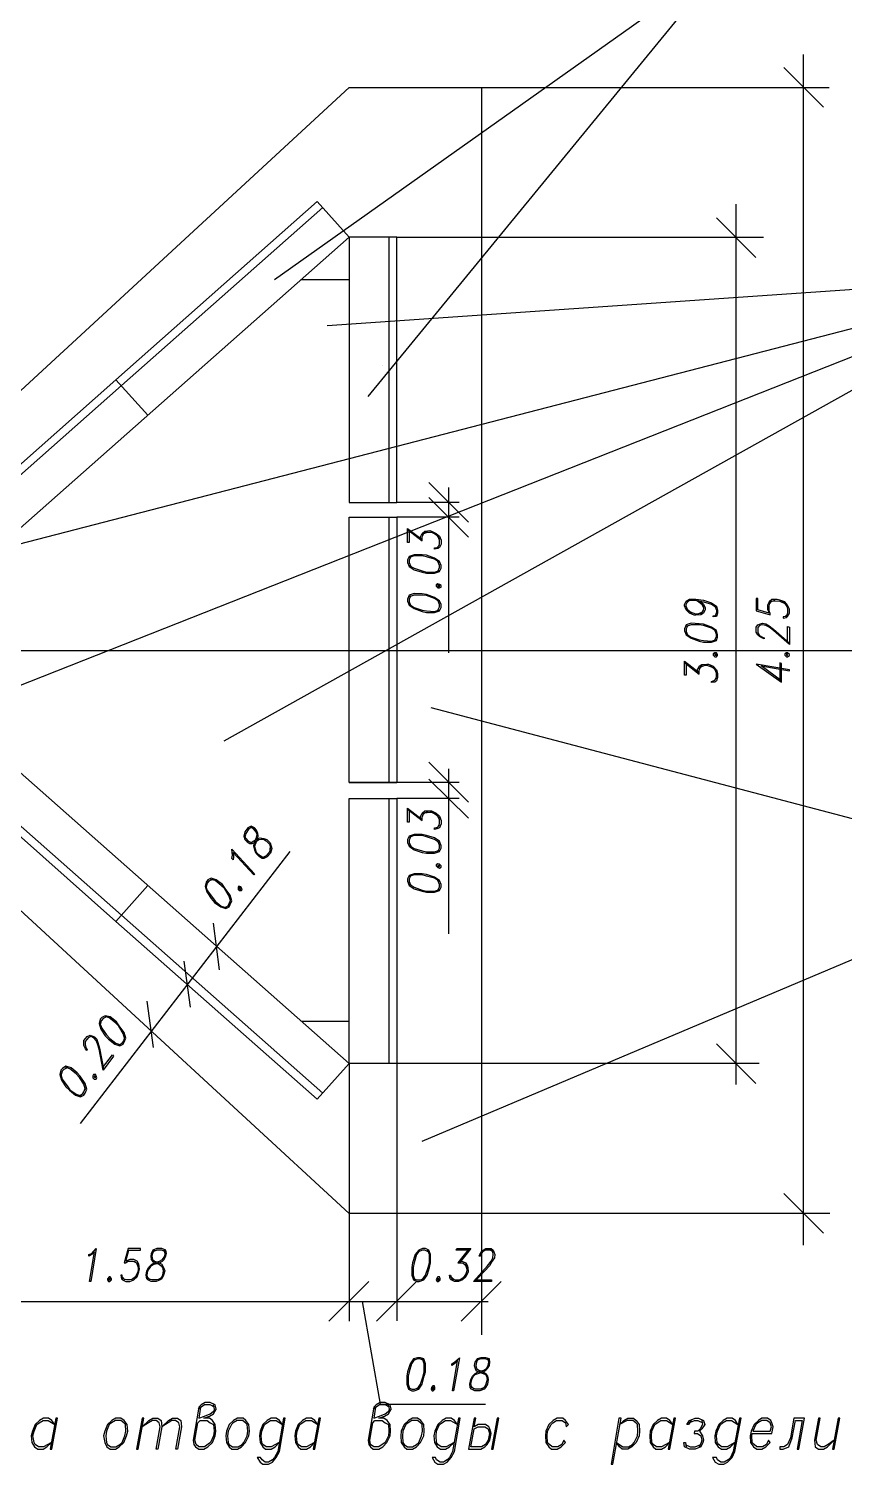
# Model space of a CAD drawing. Header units: millimetres. Extents: x 4241 to 6572, y 870 to 1291.
# Drawn here: x 5157.2 to 5218.8, y 967 to 1075.4 of the extents above; entities that cross this region are included whole.
import ezdxf

# ---------------------------------------------------------------- set-up
doc = ezdxf.new("R2010")
doc.units = ezdxf.units.MM
doc.layers.add('PDF _0', color=7, linetype='Continuous')

msp = doc.modelspace()

# ---------------------------------------------------------------- linework, layer by layer
at = {"layer": 'PDF _0', "lineweight": 25}
for points in [[(5182.858, 1047.6172), (5209.9099, 1080.6383), (5175.7881, 1056.4228)], [(5148.0588, 1022.4703), (5234.8875, 1056.7615), (5147.8471, 1034.2394)], [(5171.9779, 1021.6236), (5234.8875, 1056.7615), (5179.7675, 1052.9513)], [(5263.9291, 1011.6749), (5234.8875, 1011.6749), (5187.5995, 1024.1213)], [(5186.9221, 991.3965), (5234.8875, 1011.6749)], [(5171.2582, 971.3299), (5170.9196, 971.4992), (5170.4962, 971.4992), (5170.0305, 971.1605)], [(5170.1999, 971.3299), (5170.0729, 970.4832), (5170.4962, 970.6525), (5170.9196, 970.8218), (5171.3853, 971.1605)], [(5171.2159, 970.9912), (5171.2582, 971.1605), (5171.1736, 971.4992)], [(5184.4667, 971.3299), (5184.128, 971.4992), (5183.7047, 971.4992), (5183.239, 971.1605)], [(5183.4083, 971.3299), (5183.2813, 970.4832), (5183.7047, 970.6525), (5184.128, 970.8218), (5184.5937, 971.1605)], [(5184.4244, 970.9912), (5184.4667, 971.1605), (5184.382, 971.4992)], [(5207.2428, 970.3138), (5207.0312, 970.0175), (5206.9041, 970.0175), (5207.1158, 970.3138), (5207.5392, 970.4832), (5207.7932, 970.4832), (5208.1742, 970.3138), (5208.2589, 970.0175), (5208.0472, 969.6788), (5207.8778, 969.5095), (5208.0895, 969.1708), (5208.1742, 968.8321), (5208.1319, 968.6628), (5207.9625, 968.3241), (5207.5392, 968.1547), (5207.1158, 968.1547), (5206.7348, 968.3241), (5206.6925, 968.6628), (5206.8195, 968.6628), (5206.8618, 968.3241)], [(5207.0735, 970.1445), (5207.4968, 970.3138), (5207.7508, 970.3138), (5208.1319, 970.1445)], [(5208.0472, 970.3138), (5208.0895, 970.0175), (5207.9202, 969.6788), (5207.7508, 969.5095), (5207.4968, 969.5095), (5207.4545, 969.3401), (5207.7085, 969.3401), (5207.9625, 969.1708), (5208.0472, 968.8321), (5208.0049, 968.6628), (5207.8355, 968.3241)], [(5206.7771, 968.4934), (5207.1582, 968.3241), (5207.5392, 968.3241), (5207.9625, 968.4934)]]:
    msp.add_lwpolyline(points, dxfattribs=at)
at = {"layer": 'PDF _0', "color": 5, "lineweight": 25}
for points in [[(5215.7098, 983.5646), (5215.7098, 1073.4414)], [(5214.2281, 1072.4677), (5217.2338, 1069.4619)], [(5191.4096, 1070.9436), (5217.6572, 1070.9436)], [(5210.6296, 995.6724), (5210.6296, 1062.138)], [(5209.1479, 1061.122), (5212.1113, 1058.1162)], [(5185.0171, 1059.6402), (5212.704, 1059.6402)], [(5190.4359, 1038.1342), (5187.4301, 1041.1399)], [(5188.9542, 1028.2702), (5188.9542, 1040.7589)], [(5189.7162, 1039.6159), (5185.0171, 1039.6159)], [(5190.4359, 1036.9911), (5187.4301, 1039.9969)], [(5189.7162, 1038.5152), (5185.0171, 1038.5152)], [(5185.9484, 1037.5415), (5185.9484, 1036.6101), (5185.8214, 1036.6101), (5185.8214, 1037.6685), (5186.9221, 1036.8218)], [(5185.8214, 1037.5838), (5186.9221, 1036.7371), (5186.9221, 1037.0335), (5187.0491, 1037.2875), (5187.3878, 1037.4145)], [(5186.7951, 1036.8641), (5186.7951, 1037.0335), (5186.9221, 1037.2875), (5187.1338, 1037.4568), (5187.5148, 1037.4991), (5187.6418, 1037.4568), (5187.9805, 1037.2875), (5188.2345, 1037.0758), (5188.3615, 1036.7795), (5188.3615, 1036.4831), (5188.2345, 1036.2291), (5188.1075, 1036.1444), (5187.8535, 1036.1021), (5187.8535, 1036.1868), (5188.1075, 1036.2291), (5188.2345, 1036.4831), (5188.2345, 1036.7795), (5188.1075, 1037.0758), (5187.7265, 1037.3298)], [(5186.9221, 1037.1181), (5187.1338, 1037.3721), (5187.5148, 1037.3721), (5187.6418, 1037.3721), (5187.9805, 1037.2028), (5188.2345, 1036.8641)], [(5188.2345, 1036.3984), (5187.9805, 1036.1444)], [(5188.2345, 1035.0861), (5187.8535, 1035.3401), (5187.2608, 1035.5094), (5186.9221, 1035.5941), (5186.3294, 1035.5941), (5185.9484, 1035.4671)], [(5186.0754, 1035.5517), (5185.9484, 1035.2554), (5185.9484, 1035.0861), (5186.0754, 1034.7897)], [(5188.1075, 1034.4087), (5188.2345, 1034.705), (5188.2345, 1034.8744), (5188.1075, 1035.1707)], [(5185.9484, 1034.8744), (5186.3294, 1034.6627), (5186.9221, 1034.451), (5187.2608, 1034.3664), (5187.8535, 1034.3664), (5188.2345, 1034.4934)], [(5188.2345, 1032.1226), (5187.8535, 1032.3766), (5187.2608, 1032.5883), (5186.9221, 1032.6306), (5186.3294, 1032.6306), (5185.9484, 1032.5036)], [(5186.0754, 1032.5883), (5185.9484, 1032.3343), (5185.9484, 1032.1226), (5186.0754, 1031.8263)], [(5185.9484, 1031.9533), (5186.3294, 1031.6993), (5186.9221, 1031.4876), (5187.2608, 1031.4453), (5187.8535, 1031.4029), (5188.2345, 1031.5299)], [(5188.1075, 1031.4876), (5188.2345, 1031.7416), (5188.2345, 1031.911), (5188.1075, 1032.2496)], [(5207.9625, 1032.165), (5208.1742, 1031.9533), (5208.3012, 1031.6569), (5208.3012, 1031.5299), (5208.1742, 1031.2759), (5207.9625, 1031.1489), (5207.5815, 1031.1066), (5207.4545, 1031.1066), (5207.1158, 1031.2759), (5206.8618, 1031.5299), (5206.7348, 1031.8263), (5206.7348, 1031.911), (5206.8618, 1032.165), (5207.1158, 1032.3343), (5207.5815, 1032.3343), (5208.1742, 1032.2496), (5208.7669, 1032.038), (5209.1479, 1031.7839), (5209.2326, 1031.4876), (5209.2326, 1031.2759), (5209.1479, 1031.0219), (5208.8939, 1030.9796), (5208.8939, 1031.0643), (5209.1479, 1031.1066)], [(5207.3275, 1031.2336), (5206.9888, 1031.4876), (5206.8618, 1031.7839), (5206.8618, 1031.911), (5206.9888, 1032.165), (5207.3275, 1032.292)], [(5206.8618, 1031.9956), (5207.1158, 1032.2496), (5207.5815, 1032.2496), (5208.1742, 1032.1226), (5208.7669, 1031.9533), (5209.1479, 1031.6993)], [(5207.5815, 1032.2496), (5207.9625, 1032.0803), (5208.1742, 1031.7416)], [(5207.7085, 1032.2073), (5208.0472, 1031.9533), (5208.1742, 1031.6569), (5208.1742, 1031.5723), (5208.0472, 1031.3183), (5207.7085, 1031.1913)], [(5209.0209, 1031.7839), (5209.1479, 1031.4876), (5209.1479, 1031.3183), (5209.0209, 1031.0219)], [(5214.0587, 1032.165), (5214.4397, 1031.911), (5214.5244, 1031.5723), (5214.5244, 1031.3183), (5214.4397, 1031.0219), (5214.1857, 1030.9796), (5214.1857, 1030.8949), (5214.4397, 1030.9373), (5214.5244, 1031.0219), (5214.6514, 1031.2759), (5214.6514, 1031.5723), (5214.5244, 1031.8686), (5214.3127, 1032.1226), (5213.9317, 1032.2496), (5213.7201, 1032.292), (5213.339, 1032.292), (5213.1274, 1032.1226), (5213.0004, 1031.8686), (5213.0004, 1031.5723), (5213.1274, 1031.2759), (5212.2807, 1031.5299), (5212.2807, 1032.3766), (5212.1537, 1032.3766), (5212.1537, 1031.4453), (5213.212, 1031.1489), (5213.212, 1031.2336), (5213.1274, 1031.4453), (5213.1274, 1031.8263), (5213.212, 1032.1226), (5213.593, 1032.2496)], [(5213.1274, 1031.9533), (5213.339, 1032.165), (5213.7201, 1032.2073), (5213.9317, 1032.165), (5214.3127, 1031.9956), (5214.5244, 1031.6993)], [(5208.1742, 1031.4876), (5207.9625, 1031.2336), (5207.5815, 1031.1913), (5207.4545, 1031.2336), (5207.1158, 1031.3606), (5206.8618, 1031.6993)], [(5214.5244, 1031.1913), (5214.3127, 1030.9796)], [(5209.1479, 1029.8789), (5208.7669, 1030.1329), (5208.1742, 1030.3446), (5207.8355, 1030.3869), (5207.2428, 1030.3869), (5206.8618, 1030.2599)], [(5206.9888, 1030.3446), (5206.8618, 1030.0906), (5206.8618, 1029.8789), (5206.9888, 1029.5825)], [(5206.8618, 1029.7095), (5207.2428, 1029.4555), (5207.8355, 1029.2439), (5208.1742, 1029.2015), (5208.7669, 1029.1592), (5209.1479, 1029.2862)], [(5209.0209, 1029.2439), (5209.1479, 1029.4979), (5209.1479, 1029.6672), (5209.0209, 1030.0059)], [(5214.5244, 1029.0322), (5214.5244, 1030.2599), (5214.6514, 1030.2176), (5214.6514, 1028.9052), (5213.466, 1029.9636), (5213.1274, 1030.2176), (5212.8734, 1030.3446), (5212.6193, 1030.3869), (5212.4077, 1030.3446), (5212.2807, 1030.1752), (5212.2807, 1029.7942), (5212.4077, 1029.5825), (5212.6193, 1029.4555), (5212.7464, 1029.4132), (5212.7464, 1029.3285), (5212.6193, 1029.3709), (5212.4077, 1029.4979), (5212.2807, 1029.6249), (5212.1537, 1029.8365), (5212.1537, 1030.2176), (5212.2807, 1030.3869), (5212.4077, 1030.4292), (5212.6193, 1030.5139), (5212.8734, 1030.4716), (5213.1274, 1030.3022), (5213.466, 1030.0482), (5214.6514, 1028.9899)], [(5092.9389, 1028.4395), (5228.4102, 1028.4395)], [(5206.8618, 1027.5081), (5206.8618, 1026.5768), (5206.7348, 1026.5768), (5206.7348, 1027.6351), (5207.8355, 1026.7884)], [(5206.7348, 1027.5505), (5207.8355, 1026.6614), (5207.8355, 1026.9578), (5207.9625, 1027.2118), (5208.3012, 1027.3388)], [(5207.7085, 1026.7884), (5207.7085, 1027.0001), (5207.8355, 1027.2541), (5208.0472, 1027.3811), (5208.4282, 1027.4235), (5208.5552, 1027.4235), (5208.8939, 1027.2541), (5209.1479, 1027.0001), (5209.2326, 1026.7038), (5209.2326, 1026.4074), (5209.1479, 1026.1534), (5209.0209, 1026.0687), (5208.7669, 1026.0264), (5208.7669, 1026.1111), (5209.0209, 1026.1958), (5209.1479, 1026.4498), (5209.1479, 1026.7461), (5209.0209, 1027.0424), (5208.6399, 1027.2965)], [(5214.0587, 1026.1534), (5212.5347, 1027.2965), (5214.6514, 1026.9154), (5214.6514, 1027.0001), (5212.1537, 1027.4235), (5214.0587, 1026.0687), (5214.0587, 1027.4658), (5213.9317, 1027.5081), (5213.9317, 1026.1534)], [(5207.8355, 1027.0424), (5208.0472, 1027.2965), (5208.4282, 1027.3388), (5208.5552, 1027.2965), (5208.8939, 1027.1695), (5209.1479, 1026.8308)], [(5209.1479, 1026.3651), (5208.8939, 1026.1111)], [(5190.4359, 1017.0091), (5187.4301, 1020.0149)], [(5190.4359, 1015.7814), (5187.4301, 1018.7448)], [(5188.9542, 1007.0604), (5188.9542, 1019.5069)], [(5189.7162, 1018.4908), (5185.0171, 1018.4908)], [(5189.7162, 1017.2631), (5185.0171, 1017.2631)], [(5185.9484, 1016.4164), (5185.9484, 1015.485), (5185.8214, 1015.485), (5185.8214, 1016.5434), (5186.9221, 1015.6967)], [(5185.8214, 1016.4587), (5186.9221, 1015.6121), (5186.9221, 1015.8661), (5187.0491, 1016.1624), (5187.3878, 1016.2894)], [(5186.7951, 1015.6967), (5186.7951, 1015.9084), (5186.9221, 1016.1624), (5187.1338, 1016.3317), (5187.5148, 1016.3317), (5187.6418, 1016.3317), (5187.9805, 1016.1624), (5188.2345, 1015.9507), (5188.3615, 1015.6121), (5188.3615, 1015.358), (5188.2345, 1015.0617), (5188.1075, 1015.0194), (5187.8535, 1014.9347), (5187.8535, 1015.0617), (5188.1075, 1015.104), (5188.2345, 1015.358), (5188.2345, 1015.6544), (5188.1075, 1015.9507), (5187.7265, 1016.2047)], [(5186.9221, 1015.9931), (5187.1338, 1016.2047), (5187.5148, 1016.2471), (5187.6418, 1016.2471), (5187.9805, 1016.0777), (5188.2345, 1015.7391)], [(5173.502, 1014.5113), (5173.629, 1014.2573), (5173.756, 1014.088), (5174.01, 1013.961), (5174.1793, 1014.0457), (5174.518, 1014.2573), (5174.6874, 1014.2997), (5174.9837, 1014.2573), (5175.1954, 1014.1727), (5175.4494, 1013.9187), (5175.5341, 1013.6647), (5175.5764, 1013.4953), (5175.4917, 1013.1566), (5175.2377, 1012.8603), (5174.9837, 1012.7333), (5174.8567, 1012.7333), (5174.645, 1012.8603), (5174.391, 1013.1143), (5174.3064, 1013.3683), (5174.2217, 1013.707), (5174.264, 1013.961), (5174.4334, 1014.342), (5174.4757, 1014.5537), (5174.3487, 1014.8077), (5174.1793, 1015.0194), (5173.9677, 1015.104)], [(5174.0947, 1015.104), (5173.8407, 1014.977), (5173.629, 1014.6384), (5173.5443, 1014.342)], [(5188.2345, 1013.9187), (5187.8535, 1014.1727), (5187.2608, 1014.3843), (5186.9221, 1014.469), (5186.3294, 1014.469), (5185.9484, 1014.342)], [(5186.0754, 1014.4267), (5185.9484, 1014.1303), (5185.9484, 1013.961), (5186.0754, 1013.6647)], [(5188.2345, 1015.2734), (5187.9805, 1015.0194)], [(5175.4494, 1013.326), (5175.4917, 1013.7493)], [(5185.9484, 1013.7493), (5186.3294, 1013.4953), (5186.9221, 1013.326), (5187.2608, 1013.2413), (5187.8535, 1013.2413), (5188.2345, 1013.3683)], [(5188.1075, 1013.2836), (5188.2345, 1013.5376), (5188.2345, 1013.7493), (5188.1075, 1014.0457)], [(5176.9311, 1013.2836), (5161.0979, 992.7513)], [(5174.772, 1012.818), (5175.1107, 1012.9026)], [(5171.0889, 1011.1669), (5170.8349, 1011.0399), (5170.7079, 1010.8706), (5170.6232, 1010.5742)], [(5172.486, 1009.4735), (5172.359, 1009.8969), (5172.0203, 1010.4472), (5171.7663, 1010.7012), (5171.3006, 1011.0822), (5170.9619, 1011.1669)], [(5188.2345, 1010.9976), (5187.8535, 1011.2516), (5187.2608, 1011.4209), (5186.9221, 1011.5056), (5186.3294, 1011.5056), (5185.9484, 1011.3786)], [(5186.0754, 1011.4632), (5185.9484, 1011.2092), (5185.9484, 1010.9976), (5186.0754, 1010.7012)], [(5170.5809, 1010.7436), (5170.7079, 1010.3202), (5171.0889, 1009.8122), (5171.3006, 1009.5158), (5171.7663, 1009.1348), (5172.1473, 1009.0502)], [(5185.9484, 1010.8282), (5186.3294, 1010.5742), (5186.9221, 1010.3625), (5187.2608, 1010.2779), (5187.8535, 1010.2779), (5188.2345, 1010.4049)], [(5188.1075, 1010.3202), (5188.2345, 1010.6165), (5188.2345, 1010.7859), (5188.1075, 1011.0822)], [(5172.0203, 1009.0502), (5172.2743, 1009.1772), (5172.359, 1009.3465), (5172.486, 1009.6428)], [(5171.6393, 1004.351), (5171.1736, 1007.8648)], [(5169.4379, 1001.5146), (5168.9722, 1004.986)], [(5166.6438, 998.4665), (5166.1781, 1001.9802)], [(5162.5796, 1000.3715), (5162.749, 999.9482), (5163.0876, 999.4402), (5163.3416, 999.1438), (5163.8073, 998.8051), (5164.146, 998.6781)], [(5163.0876, 1000.7949), (5162.8336, 1000.6679), (5162.7066, 1000.4985), (5162.6219, 1000.2022)], [(5164.4847, 999.1015), (5164.3577, 999.5248), (5164.019, 1000.0752), (5163.765, 1000.3292), (5163.2993, 1000.7102), (5162.9606, 1000.8372)], [(5162.7913, 996.9424), (5163.5533, 997.9161), (5163.638, 997.8314), (5162.8336, 996.7731), (5162.5373, 998.3395), (5162.4103, 998.7628), (5162.3256, 999.0168), (5162.1563, 999.1862), (5161.9446, 999.3132), (5161.7329, 999.2285), (5161.4789, 998.9321), (5161.4789, 998.6781), (5161.5636, 998.4241), (5161.6482, 998.3395), (5161.6059, 998.2548), (5161.5212, 998.3818), (5161.3942, 998.6358), (5161.3942, 998.7628), (5161.3942, 999.0168), (5161.6482, 999.3132), (5161.8599, 999.3978), (5161.9869, 999.3555), (5162.1986, 999.2708), (5162.3679, 999.1015), (5162.4526, 998.8475), (5162.5796, 998.4241), (5162.876, 996.8577)], [(5164.019, 998.6781), (5164.273, 998.8051), (5164.4, 998.9745), (5164.4847, 999.2708)], [(5209.1479, 998.7628), (5212.1113, 995.757)], [(5181.4186, 997.2811), (5181.4186, 977.8071)], [(5212.3653, 997.2811), (5185.0171, 997.2811), (5185.0171, 977.8494)], [(5159.6162, 996.5191), (5159.7432, 996.0957), (5160.1242, 995.5877), (5160.3359, 995.2913), (5160.8016, 994.9527), (5161.1826, 994.8257)], [(5160.1242, 996.9424), (5159.8702, 996.8154), (5159.7432, 996.6884), (5159.6585, 996.3497)], [(5161.5212, 995.2913), (5161.3942, 995.7147), (5161.0556, 996.2227), (5160.8016, 996.4767), (5160.3359, 996.8577), (5159.9972, 996.9847)], [(5161.0556, 994.8257), (5161.3096, 994.995), (5161.3942, 995.122), (5161.5212, 995.4607)], [(5214.2281, 987.4594), (5217.2338, 984.4536)], [(5217.6995, 985.9354), (5191.4096, 985.9354), (5191.4096, 976.791)], [(5165.4584, 981.4055), (5165.2044, 981.0245), (5164.8657, 980.9399), (5164.6117, 980.9399), (5164.3153, 981.0245), (5164.273, 981.2785), (5164.1883, 981.2785), (5164.2307, 981.0245), (5164.3153, 980.9399), (5164.5693, 980.8128), (5164.8657, 980.8128), (5165.162, 980.9399), (5165.416, 981.1515), (5165.543, 981.5325), (5165.5854, 981.7442), (5165.543, 982.1252), (5165.416, 982.3369), (5165.162, 982.4639), (5164.8657, 982.4639), (5164.5693, 982.3369), (5164.781, 983.1836), (5165.6701, 983.1836), (5165.6701, 983.3106), (5164.7387, 983.3106), (5164.4423, 982.2099), (5164.527, 982.2099), (5164.7387, 982.3369), (5165.1197, 982.3369), (5165.3737, 982.2099), (5165.5007, 981.8712)], [(5166.6861, 983.1836), (5166.5591, 982.9296), (5166.5167, 982.7179), (5166.5591, 982.4639), (5166.7284, 982.3369), (5167.1094, 982.2099), (5167.2788, 982.1252), (5167.4058, 981.8712), (5167.4904, 981.6172), (5167.4058, 981.2785), (5167.2788, 981.0245), (5167.1518, 980.9399), (5166.8554, 980.8128), (5166.4744, 980.8128), (5166.2204, 980.9399), (5166.1357, 981.0245), (5166.0934, 981.2785), (5166.1357, 981.6172), (5166.2627, 981.8712), (5166.5167, 982.1252), (5166.7284, 982.2099), (5167.1094, 982.3369), (5167.3211, 982.4639), (5167.4904, 982.7179), (5167.5328, 982.9296), (5167.4481, 983.1836)], [(5167.5328, 983.0566), (5167.2788, 983.1836), (5166.8978, 983.1836), (5166.6014, 983.0566)], [(5186.7528, 983.1836), (5186.4988, 982.8449), (5186.3294, 982.2099), (5186.2448, 981.8712), (5186.2448, 981.2785), (5186.3718, 980.9399)], [(5187.3878, 983.0566), (5187.1338, 983.1836), (5186.9645, 983.1836), (5186.6258, 983.0566)], [(5186.9221, 980.9399), (5187.1761, 981.2785), (5187.3878, 981.8712), (5187.4725, 982.2099), (5187.4725, 982.8449), (5187.3455, 983.1836)], [(5190.4782, 983.1836), (5189.5045, 983.1836), (5189.5469, 983.3106), (5190.6053, 983.3106), (5189.7586, 982.2099)], [(5190.4782, 983.3106), (5189.6316, 982.2099), (5189.9279, 982.2099), (5190.1819, 982.1252), (5190.3089, 981.7442)], [(5190.9439, 980.9399), (5192.1716, 980.9399), (5192.1716, 980.8128), (5190.8169, 980.8128), (5191.8753, 981.9982), (5192.1293, 982.3369), (5192.2563, 982.5909), (5192.2986, 982.8449), (5192.2563, 983.0566), (5192.087, 983.1836), (5191.706, 983.1836), (5191.4943, 983.0566), (5191.3673, 982.8449), (5191.3249, 982.7179), (5191.2403, 982.7179), (5191.2826, 982.8449), (5191.4096, 983.0566), (5191.5366, 983.1836), (5191.7483, 983.3106), (5192.1293, 983.3106), (5192.2986, 983.1836), (5192.341, 983.0566), (5192.4256, 982.8449), (5192.3833, 982.5909), (5192.214, 982.3369), (5192.0023, 981.9982), (5190.9016, 980.8128)], [(5165.2044, 982.3369), (5165.4584, 982.1252), (5165.5007, 981.7442), (5165.4584, 981.5325), (5165.289, 981.1515), (5164.9927, 980.9399)], [(5189.7586, 982.3369), (5189.9279, 982.3369), (5190.2242, 982.2099), (5190.3512, 981.9982), (5190.3936, 981.6172), (5190.3936, 981.5325), (5190.2242, 981.1515), (5189.9702, 980.9399), (5189.6739, 980.8128), (5189.3775, 980.8128), (5189.1235, 980.9399), (5189.0389, 981.0245), (5188.9965, 981.2785), (5189.0812, 981.2785), (5189.1659, 981.0245), (5189.4199, 980.9399), (5189.7162, 980.9399), (5190.0126, 981.0245), (5190.2666, 981.4055)], [(5190.0126, 982.2099), (5190.2666, 981.9982), (5190.3089, 981.6172), (5190.2666, 981.5325), (5190.1396, 981.1515), (5189.8009, 980.9399)], [(5164.4847, 980.9399), (5164.273, 981.1515)], [(5166.1781, 981.1515), (5166.3897, 980.9399)], [(5166.9824, 980.9399), (5167.3211, 981.1515)], [(5179.8945, 977.8071), (5182.9003, 980.8128)], [(5183.493, 977.8071), (5186.4988, 980.8128)], [(5186.2871, 981.0245), (5186.5411, 980.9399), (5186.7528, 980.9399), (5187.0491, 981.0245)], [(5189.3352, 980.9399), (5189.0812, 981.1515)], [(5189.8856, 977.8071), (5192.8913, 980.8128)], [(5134.681, 979.2888), (5191.9176, 979.2888)], [(5182.3923, 979.2888), (5183.747, 971.5415), (5191.706, 971.5415)], [(5186.3718, 974.9706), (5186.1178, 974.5896), (5185.9484, 973.9969), (5185.8638, 973.6583), (5185.8638, 973.0656), (5185.9908, 972.6846)], [(5187.0491, 974.8436), (5186.7528, 974.9706), (5186.5834, 974.9706), (5186.2871, 974.8436)], [(5186.5411, 972.6846), (5186.7951, 973.0656), (5187.0068, 973.6583), (5187.0915, 973.9969), (5187.0915, 974.5896), (5186.9645, 974.9706)], [(5191.1556, 974.9706), (5191.0286, 974.7166), (5190.9863, 974.4626), (5191.0286, 974.251), (5191.1979, 974.1239), (5191.5366, 973.9969), (5191.706, 973.8699), (5191.8753, 973.6583), (5191.9176, 973.4043), (5191.8753, 973.0656), (5191.706, 972.8116), (5191.6213, 972.6846), (5191.2826, 972.5576), (5190.9016, 972.5576), (5190.6476, 972.6846), (5190.5629, 972.8116), (5190.5206, 973.0656), (5190.6053, 973.4043), (5190.7323, 973.6583), (5190.9439, 973.8699), (5191.1556, 973.9969), (5191.579, 974.1239), (5191.7906, 974.251), (5191.9176, 974.4626), (5191.96, 974.7166), (5191.9176, 974.9706)], [(5192.0023, 974.8436), (5191.706, 974.9706), (5191.3249, 974.9706), (5191.0286, 974.8436)], [(5185.9061, 972.8116), (5186.1601, 972.6846), (5186.3718, 972.6846), (5186.6681, 972.8116)], [(5190.6053, 972.9386), (5190.8593, 972.6846)], [(5191.4096, 972.6846), (5191.7483, 972.9386)]]:
    msp.add_lwpolyline(points, dxfattribs=at)
at = {"layer": 'PDF _0', "lineweight": 30}
for points in [[(5149.0748, 1041.1399), (5181.4186, 1070.9436), (5191.4096, 1070.9436), (5191.4096, 985.9354), (5181.4186, 985.9354), (5149.0748, 1015.7391)], [(5151.4456, 1033.1387), (5149.0748, 1035.8481), (5163.8073, 1048.8872), (5179.0055, 1062.3497), (5181.4186, 1059.6402), (5149.7945, 1031.6993), (5146.069, 1031.6993), (5135.9087, 1032.7576), (5135.9087, 1024.1637), (5146.069, 1025.2221), (5149.7945, 1025.2221), (5181.4186, 997.2811), (5179.0055, 994.5717), (5163.8073, 1007.9918), (5149.0748, 1021.0732), (5151.4456, 1023.7827)], [(5179.4289, 1061.884), (5164.2307, 1048.4639), (5149.4558, 1035.3824)], [(5184.4244, 1059.6402), (5184.4244, 1039.6159)], [(5177.8201, 1056.4651), (5181.4186, 1056.4651)], [(5166.2204, 1046.2201), (5163.8073, 1048.8872)], [(5184.4244, 1038.5152), (5184.4244, 1018.4908)], [(5179.4289, 995.0373), (5164.2307, 1008.4575), (5149.4558, 1021.4966)], [(5181.4186, 1018.4908), (5185.0171, 1018.4908)], [(5184.4244, 1017.2631), (5184.4244, 997.2811)], [(5166.2204, 1010.7012), (5163.8073, 1007.9918)], [(5177.8201, 1000.4562), (5181.4186, 1000.4562)]]:
    msp.add_lwpolyline(points, dxfattribs=at)
for points in [[(5181.4186, 1039.6159), (5185.0171, 1039.6159), (5185.0171, 1059.6402), (5181.4186, 1059.6402)], [(5185.0171, 1018.4908), (5181.4186, 1018.4908), (5181.4186, 1038.5152), (5185.0171, 1038.5152)], [(5185.0171, 997.2811), (5181.4186, 997.2811), (5181.4186, 1017.2631), (5185.0171, 1017.2631)]]:
    msp.add_lwpolyline(points, close=True, dxfattribs=at)
at = {"layer": 'PDF _0', "color": 5, "lineweight": 0}
for points in [[(5183.9164, 1049.9456), (5183.9164, 1049.9456)], [(5177.8201, 979.2888), (5177.8201, 979.2888)], [(5191.4096, 979.2888), (5191.4096, 979.2888)]]:
    msp.add_lwpolyline(points, dxfattribs=at)
at = {"layer": 'PDF _0', "color": 5, "lineweight": 25}
for points in [[(5185.8214, 1035.0861), (5185.9484, 1034.7897), (5186.3294, 1034.5357), (5186.9221, 1034.3664), (5187.2608, 1034.2817), (5187.8535, 1034.2817), (5188.2345, 1034.4087), (5188.3615, 1034.6627), (5188.3615, 1034.8744), (5188.2345, 1035.1707), (5187.8535, 1035.4247), (5187.2608, 1035.6364), (5186.9221, 1035.6787), (5186.3294, 1035.6787), (5185.9484, 1035.5517), (5185.8214, 1035.2977)], [(5187.9805, 1033.308), (5188.1075, 1033.181), (5188.2345, 1033.181), (5188.3615, 1033.2233), (5188.3615, 1033.3503), (5188.2345, 1033.435), (5188.1075, 1033.4773), (5187.9805, 1033.3927)], [(5188.1075, 1033.2657), (5188.2345, 1033.2657), (5188.2345, 1033.3503), (5188.1075, 1033.3927)], [(5185.8214, 1032.165), (5185.9484, 1031.8686), (5186.3294, 1031.6146), (5186.9221, 1031.4029), (5187.2608, 1031.3183), (5187.8535, 1031.3183), (5188.2345, 1031.4453), (5188.3615, 1031.6993), (5188.3615, 1031.911), (5188.2345, 1032.2073), (5187.8535, 1032.4613), (5187.2608, 1032.673), (5186.9221, 1032.7153), (5186.3294, 1032.7576), (5185.9484, 1032.6306), (5185.8214, 1032.3343)], [(5206.7348, 1029.9212), (5206.8618, 1029.6249), (5207.2428, 1029.3709), (5207.8355, 1029.1592), (5208.1742, 1029.0745), (5208.7669, 1029.0745), (5209.1479, 1029.2015), (5209.2326, 1029.4555), (5209.2326, 1029.6672), (5209.1479, 1029.9636), (5208.7669, 1030.2176), (5208.1742, 1030.4292), (5207.8355, 1030.4716), (5207.2428, 1030.5139), (5206.8618, 1030.3869), (5206.7348, 1030.0906)], [(5208.8939, 1028.1008), (5209.0209, 1027.9738), (5209.1479, 1027.9738), (5209.2326, 1028.0585), (5209.2326, 1028.1432), (5209.1479, 1028.2702), (5209.0209, 1028.2702), (5208.8939, 1028.1855)], [(5209.0209, 1028.1008), (5209.1479, 1028.0585), (5209.1479, 1028.1432), (5209.0209, 1028.1855)], [(5214.3127, 1028.1008), (5214.4397, 1027.9738), (5214.5244, 1027.9738), (5214.6514, 1028.0585), (5214.6514, 1028.1432), (5214.5244, 1028.2702), (5214.4397, 1028.2702), (5214.3127, 1028.1855)], [(5214.4397, 1028.1008), (5214.5244, 1028.0585), (5214.5244, 1028.1432), (5214.4397, 1028.1855)], [(5173.5443, 1014.7654), (5173.4597, 1014.4267), (5173.5443, 1014.1727), (5173.7137, 1014.0033), (5173.9253, 1013.8763), (5174.0947, 1013.8763), (5174.264, 1013.961), (5174.6027, 1014.1727), (5174.772, 1014.215), (5174.9414, 1014.215), (5175.153, 1014.088), (5175.4071, 1013.834), (5175.4917, 1013.58), (5175.4071, 1013.2413), (5175.153, 1012.945), (5174.899, 1012.818), (5174.6874, 1012.945), (5174.4334, 1013.199), (5174.3487, 1013.453), (5174.3064, 1013.6223), (5174.3487, 1013.834), (5174.518, 1014.2573), (5174.5604, 1014.469), (5174.518, 1014.6384), (5174.4334, 1014.8924), (5174.264, 1015.0617), (5174.01, 1015.1887), (5173.756, 1015.0617)], [(5185.8214, 1013.961), (5185.9484, 1013.6647), (5186.3294, 1013.4106), (5186.9221, 1013.199), (5187.2608, 1013.1566), (5187.8535, 1013.1566), (5188.2345, 1013.2836), (5188.3615, 1013.5376), (5188.3615, 1013.707), (5188.2345, 1014.0457), (5187.8535, 1014.2997), (5187.2608, 1014.469), (5186.9221, 1014.5537), (5186.3294, 1014.5537), (5185.9484, 1014.4267), (5185.8214, 1014.1727)], [(5174.264, 1011.5902), (5174.2217, 1011.5056), (5172.6553, 1013.199), (5172.6976, 1012.8603), (5172.6553, 1012.6486), (5172.5706, 1012.7333), (5172.613, 1012.9873), (5172.5706, 1013.453)], [(5187.9805, 1012.1829), (5188.1075, 1012.0559), (5188.2345, 1012.0136), (5188.3615, 1012.0983), (5188.3615, 1012.1829), (5188.2345, 1012.3099), (5188.1075, 1012.3523), (5187.9805, 1012.2676)], [(5170.6232, 1010.9552), (5170.5386, 1010.6589), (5170.6656, 1010.2355), (5171.0042, 1009.7275), (5171.2582, 1009.4312), (5171.7239, 1009.0925), (5172.1049, 1008.9655), (5172.359, 1009.0925), (5172.4436, 1009.2618), (5172.5706, 1009.5582), (5172.4436, 1009.9815), (5172.0626, 1010.4895), (5171.8509, 1010.7859), (5171.3853, 1011.1246), (5171.0042, 1011.2516), (5170.7502, 1011.1246)], [(5185.8214, 1011.0399), (5185.9484, 1010.7012), (5186.3294, 1010.4472), (5186.9221, 1010.2779), (5187.2608, 1010.1932), (5187.8535, 1010.1932), (5188.2345, 1010.3202), (5188.3615, 1010.5742), (5188.3615, 1010.7859), (5188.2345, 1011.0822), (5187.8535, 1011.3362), (5187.2608, 1011.5479), (5186.9221, 1011.5902), (5186.3294, 1011.5902), (5185.9484, 1011.4632), (5185.8214, 1011.2092)], [(5188.1075, 1012.1406), (5188.2345, 1012.1406), (5188.2345, 1012.2253), (5188.1075, 1012.2253)], [(5173.0363, 1010.5742), (5173.0363, 1010.4049), (5173.121, 1010.3202), (5173.2903, 1010.3202), (5173.3327, 1010.3625), (5173.2903, 1010.5319), (5173.248, 1010.6165), (5173.0786, 1010.6589)], [(5173.121, 1010.4895), (5173.2056, 1010.4049), (5173.248, 1010.4895), (5173.1633, 1010.5742)], [(5162.6219, 1000.6255), (5162.5373, 1000.2869), (5162.6643, 999.8635), (5163.003, 999.3555), (5163.257, 999.1015), (5163.7227, 998.7205), (5164.1037, 998.5935), (5164.3577, 998.7205), (5164.4423, 998.8898), (5164.5693, 999.1862), (5164.4423, 999.6095), (5164.0613, 1000.1175), (5163.8497, 1000.4139), (5163.384, 1000.7949), (5163.003, 1000.8795), (5162.749, 1000.7525)], [(5159.6585, 996.7731), (5159.5738, 996.4344), (5159.7008, 996.011), (5160.0395, 995.503), (5160.2935, 995.249), (5160.7592, 994.868), (5161.1402, 994.741), (5161.3942, 994.868), (5161.4789, 995.0373), (5161.6059, 995.3337), (5161.4789, 995.757), (5161.0979, 996.3074), (5160.8862, 996.5614), (5160.4205, 996.9424), (5160.0395, 997.0694), (5159.7855, 996.9001)], [(5162.0716, 996.3497), (5162.0716, 996.1804), (5162.1563, 996.0957), (5162.3256, 996.0957), (5162.3679, 996.1804), (5162.3256, 996.3497), (5162.2833, 996.4344), (5162.1139, 996.4344)], [(5162.1563, 996.2651), (5162.2409, 996.1804), (5162.2833, 996.2651), (5162.1986, 996.3497)], [(5161.9023, 980.8128), (5161.8176, 980.8128), (5162.1986, 983.0566), (5161.9869, 982.8449), (5161.7753, 982.7179), (5161.7753, 982.8449), (5161.9869, 982.9296), (5162.3256, 983.3106)], [(5166.8978, 983.3106), (5166.6014, 983.1836), (5166.4744, 982.9296), (5166.4321, 982.7179), (5166.4744, 982.4639), (5166.5591, 982.3369), (5166.7284, 982.2099), (5167.0671, 982.1252), (5167.2364, 981.9982), (5167.3211, 981.8712), (5167.3634, 981.6172), (5167.3211, 981.2785), (5167.1941, 981.0245), (5166.8978, 980.9399), (5166.5167, 980.9399), (5166.2204, 981.0245), (5166.1781, 981.2785), (5166.2204, 981.6172), (5166.3897, 981.8712), (5166.4744, 981.9982), (5166.6861, 982.1252), (5167.1094, 982.2099), (5167.3211, 982.3369), (5167.4481, 982.4639), (5167.5751, 982.7179), (5167.6175, 982.9296), (5167.5751, 983.1836), (5167.2788, 983.3106)], [(5186.9645, 983.3106), (5186.6681, 983.1836), (5186.4141, 982.8449), (5186.2024, 982.2099), (5186.1601, 981.8712), (5186.1601, 981.2785), (5186.2871, 980.9399), (5186.5411, 980.8128), (5186.7104, 980.8128), (5187.0491, 980.9399), (5187.3031, 981.2785), (5187.4725, 981.8712), (5187.5571, 982.2099), (5187.5571, 982.8449), (5187.4301, 983.1836), (5187.1761, 983.3106)], [(5163.2993, 981.1515), (5163.1723, 981.0245), (5163.1723, 980.9399), (5163.257, 980.8128), (5163.3416, 980.8128), (5163.4686, 980.9399), (5163.4686, 981.0245), (5163.384, 981.1515)], [(5163.2993, 981.0245), (5163.257, 980.9399), (5163.3416, 980.9399), (5163.384, 981.0245)], [(5188.1075, 981.1515), (5188.0228, 981.0245), (5187.9805, 980.9399), (5188.0652, 980.8128), (5188.1498, 980.8128), (5188.2768, 980.9399), (5188.2768, 981.0245), (5188.2345, 981.1515)], [(5188.1075, 981.0245), (5188.0652, 980.9399), (5188.1922, 980.9399), (5188.1922, 981.0245)], [(5186.5834, 975.0553), (5186.2871, 974.9706), (5186.0331, 974.5896), (5185.8214, 973.9969), (5185.7791, 973.6583), (5185.7791, 973.0656), (5185.9061, 972.6846), (5186.1601, 972.5576), (5186.3294, 972.5576), (5186.6681, 972.6846), (5186.9221, 973.0656), (5187.0915, 973.6583), (5187.1761, 973.9969), (5187.1761, 974.5896), (5187.0491, 974.9706), (5186.7951, 975.0553)], [(5189.2929, 972.5576), (5189.2082, 972.5576), (5189.5892, 974.8436), (5189.3775, 974.5896), (5189.1659, 974.4626), (5189.1659, 974.5896), (5189.3775, 974.7166), (5189.7586, 975.0553)], [(5191.3673, 975.0553), (5191.0709, 974.9706), (5190.9016, 974.7166), (5190.8593, 974.4626), (5190.9439, 974.251), (5190.9863, 974.1239), (5191.1556, 973.9969), (5191.5366, 973.8699), (5191.706, 973.7853), (5191.7906, 973.6583), (5191.833, 973.4043), (5191.7483, 973.0656), (5191.6213, 972.8116), (5191.3249, 972.6846), (5190.9439, 972.6846), (5190.6899, 972.8116), (5190.6053, 973.0656), (5190.6899, 973.4043), (5190.8169, 973.6583), (5190.9439, 973.7853), (5191.1556, 973.8699), (5191.5366, 973.9969), (5191.7483, 974.1239), (5191.8753, 974.251), (5192.0023, 974.4626), (5192.0446, 974.7166), (5192.0023, 974.9706), (5191.7483, 975.0553)], [(5187.7265, 972.9386), (5187.6418, 972.8116), (5187.5995, 972.6846), (5187.6841, 972.5576), (5187.7688, 972.5576), (5187.8958, 972.6846), (5187.8958, 972.8116), (5187.8535, 972.9386)], [(5187.7265, 972.8116), (5187.6841, 972.6846), (5187.8112, 972.6846), (5187.8112, 972.8116)]]:
    msp.add_lwpolyline(points, close=True, dxfattribs=at)
at = {"layer": 'PDF _0', "lineweight": 25}
for points in [[(5170.4539, 970.4832), (5170.8772, 970.6525), (5171.1736, 970.8218), (5171.3853, 971.1605), (5171.3006, 971.4992), (5170.9196, 971.6685), (5170.5386, 971.6685), (5170.2422, 971.4992), (5170.0729, 971.3299), (5169.6495, 968.8321), (5169.6919, 968.4934), (5169.8189, 968.3241), (5170.0729, 968.1547), (5170.4539, 968.1547), (5170.7502, 968.3241), (5171.0889, 968.6628), (5171.3006, 969.1708), (5171.3429, 969.5095), (5171.3006, 970.0175), (5171.0889, 970.3138), (5170.8772, 970.4832)], [(5183.6623, 970.4832), (5184.0857, 970.6525), (5184.382, 970.8218), (5184.5937, 971.1605), (5184.509, 971.4992), (5184.128, 971.6685), (5183.747, 971.6685), (5183.4507, 971.4992), (5183.2813, 971.3299), (5182.858, 968.8321), (5182.9003, 968.4934), (5183.0273, 968.3241), (5183.239, 968.1547), (5183.6623, 968.1547), (5183.9587, 968.3241), (5184.255, 968.6628), (5184.509, 969.1708), (5184.5514, 969.5095), (5184.509, 970.0175), (5184.2974, 970.3138), (5184.0434, 970.4832)], [(5158.9388, 968.6628), (5158.3461, 968.3241), (5157.9651, 968.3241), (5157.7111, 968.4934), (5157.6264, 968.6628), (5157.5418, 969.1708), (5157.6264, 969.5095), (5157.8381, 970.0175), (5158.0075, 970.1445), (5158.3038, 970.3138), (5158.6848, 970.3138), (5159.1928, 970.0175), (5158.9812, 970.3138), (5158.7271, 970.4832), (5158.3461, 970.4832), (5158.0498, 970.3138), (5157.7111, 970.0175), (5157.4994, 969.5095), (5157.4148, 969.1708), (5157.4571, 968.6628), (5157.6688, 968.3241), (5157.9228, 968.1547), (5158.3038, 968.1547), (5158.6001, 968.3241)], [(5158.9812, 968.1547), (5159.4045, 970.4832), (5159.2775, 970.4832), (5158.8542, 968.1547)], [(5163.8073, 970.4832), (5163.511, 970.3138), (5163.1723, 970.0175), (5162.9606, 969.5095), (5162.876, 969.1708), (5162.9606, 968.6628), (5163.13, 968.3241), (5163.384, 968.1547), (5163.765, 968.1547), (5164.0613, 968.3241), (5164.4, 968.6628), (5164.6117, 969.1708), (5164.6964, 969.5095), (5164.654, 970.0175), (5164.4423, 970.3138), (5164.1883, 970.4832)], [(5163.765, 970.3138), (5163.4686, 970.1445), (5163.2993, 970.0175), (5163.0876, 969.5095), (5163.0453, 969.1708), (5163.0876, 968.6628), (5163.1723, 968.4934), (5163.4263, 968.3241), (5163.8073, 968.3241), (5164.1037, 968.4934), (5164.273, 968.6628), (5164.4847, 969.1708), (5164.5693, 969.5095), (5164.527, 970.0175), (5164.4, 970.1445), (5164.1883, 970.3138)], [(5165.5007, 968.1547), (5165.9241, 970.4832), (5165.7971, 970.4832), (5165.3737, 968.1547)], [(5166.9824, 968.1547), (5166.8554, 968.1547), (5167.1518, 969.8481), (5167.0671, 970.1445), (5166.8554, 970.3138), (5166.5591, 970.3138), (5166.2627, 970.1445), (5165.7971, 969.8481), (5166.3051, 970.3138), (5166.6014, 970.4832), (5166.9824, 970.4832), (5167.2364, 970.3138), (5167.2788, 969.8481)], [(5168.4642, 968.1547), (5168.3371, 968.1547), (5168.6335, 969.8481), (5168.5488, 970.1445), (5168.2948, 970.3138), (5168.0408, 970.3138), (5167.7445, 970.1445), (5167.2788, 969.8481), (5167.7868, 970.3138), (5168.0831, 970.4832), (5168.4642, 970.4832), (5168.7182, 970.3138), (5168.7605, 969.8481)], [(5169.9882, 970.1445), (5170.1575, 970.3138), (5170.7079, 970.3138), (5170.9196, 970.1445), (5171.1736, 970.0175), (5171.2159, 969.5095), (5171.1736, 969.1708), (5170.9619, 968.6628), (5170.4962, 968.3241), (5170.0729, 968.3241), (5169.8612, 968.4934), (5169.7765, 968.8321)], [(5172.994, 970.4832), (5172.6976, 970.3138), (5172.359, 970.0175), (5172.1473, 969.5095), (5172.1049, 969.1708), (5172.1473, 968.6628), (5172.359, 968.3241), (5172.5706, 968.1547), (5172.994, 968.1547), (5173.2903, 968.3241), (5173.5867, 968.6628), (5173.8407, 969.1708), (5173.883, 969.5095), (5173.8407, 970.0175), (5173.629, 970.3138), (5173.4173, 970.4832)], [(5172.9516, 970.3138), (5172.6553, 970.1445), (5172.5283, 970.0175), (5172.2743, 969.5095), (5172.2319, 969.1708), (5172.2743, 968.6628), (5172.359, 968.4934), (5172.613, 968.3241), (5173.0363, 968.3241), (5173.3327, 968.4934), (5173.4597, 968.6628), (5173.7137, 969.1708), (5173.756, 969.5095), (5173.7137, 970.0175), (5173.5867, 970.1445), (5173.375, 970.3138)], [(5174.4757, 967.5197), (5174.6874, 967.181), (5174.899, 967.0117), (5175.3224, 967.0117), (5175.6187, 967.181), (5175.9151, 967.5197), (5176.1691, 967.9854), (5176.5924, 970.4832), (5176.4654, 970.4832), (5176.0421, 967.9854), (5175.7881, 967.5197), (5175.6187, 967.3504), (5175.3224, 967.181), (5175.0684, 967.181), (5174.8567, 967.3504), (5174.7297, 967.5197)], [(5176.1267, 968.6628), (5175.5341, 968.3241), (5175.153, 968.3241), (5174.899, 968.4934), (5174.8144, 968.6628), (5174.772, 969.1708), (5174.8144, 969.5095), (5175.026, 970.0175), (5175.1954, 970.1445), (5175.4917, 970.3138), (5175.9151, 970.3138), (5176.3808, 970.0175), (5176.1691, 970.3138), (5175.9151, 970.4832), (5175.5341, 970.4832), (5175.2377, 970.3138), (5174.899, 970.0175), (5174.6874, 969.5095), (5174.645, 969.1708), (5174.6874, 968.6628), (5174.899, 968.3241), (5175.1107, 968.1547), (5175.5341, 968.1547), (5175.8304, 968.3241)], [(5178.7938, 968.6628), (5178.2012, 968.3241), (5177.8201, 968.3241), (5177.5661, 968.4934), (5177.4815, 968.6628), (5177.4391, 969.1708), (5177.4815, 969.5095), (5177.6931, 970.0175), (5177.8625, 970.1445), (5178.1588, 970.3138), (5178.5822, 970.3138), (5179.0479, 970.0175), (5178.8362, 970.3138), (5178.5822, 970.4832), (5178.2012, 970.4832), (5177.9048, 970.3138), (5177.5661, 970.0175), (5177.3545, 969.5095), (5177.3121, 969.1708), (5177.3545, 968.6628), (5177.5661, 968.3241), (5177.7778, 968.1547), (5178.2012, 968.1547), (5178.4975, 968.3241)], [(5178.8362, 968.1547), (5179.2595, 970.4832), (5179.1325, 970.4832), (5178.7092, 968.1547)], [(5183.1967, 970.1445), (5183.366, 970.3138), (5183.9164, 970.3138), (5184.128, 970.1445), (5184.382, 970.0175), (5184.4244, 969.5095), (5184.382, 969.1708), (5184.128, 968.6628), (5183.6623, 968.3241), (5183.2813, 968.3241), (5183.0273, 968.4934), (5182.985, 968.8321)], [(5186.2024, 970.4832), (5185.9061, 970.3138), (5185.5674, 970.0175), (5185.3557, 969.5095), (5185.3134, 969.1708), (5185.3557, 968.6628), (5185.5674, 968.3241), (5185.7791, 968.1547), (5186.2024, 968.1547), (5186.4988, 968.3241), (5186.7951, 968.6628), (5187.0491, 969.1708), (5187.0915, 969.5095), (5187.0491, 970.0175), (5186.8375, 970.3138), (5186.5834, 970.4832)], [(5186.1601, 970.3138), (5185.8638, 970.1445), (5185.6944, 970.0175), (5185.4827, 969.5095), (5185.4404, 969.1708), (5185.4827, 968.6628), (5185.5674, 968.4934), (5185.8214, 968.3241), (5186.2024, 968.3241), (5186.4988, 968.4934), (5186.6681, 968.6628), (5186.8798, 969.1708), (5186.9645, 969.5095), (5186.9221, 970.0175), (5186.7951, 970.1445), (5186.5834, 970.3138)], [(5187.6841, 967.5197), (5187.8958, 967.181), (5188.1075, 967.0117), (5188.5308, 967.0117), (5188.8272, 967.181), (5189.1235, 967.5197), (5189.3775, 967.9854), (5189.8009, 970.4832), (5189.6739, 970.4832), (5189.2082, 967.9854), (5188.9965, 967.5197), (5188.8272, 967.3504), (5188.5308, 967.181), (5188.2768, 967.181), (5188.0228, 967.3504), (5187.9382, 967.5197)], [(5189.3352, 968.6628), (5188.7425, 968.3241), (5188.3615, 968.3241), (5188.1075, 968.4934), (5188.0228, 968.6628), (5187.9805, 969.1708), (5188.0228, 969.5095), (5188.2345, 970.0175), (5188.4038, 970.1445), (5188.7002, 970.3138), (5189.0812, 970.3138), (5189.5892, 970.0175), (5189.3775, 970.3138), (5189.1235, 970.4832), (5188.7425, 970.4832), (5188.4462, 970.3138), (5188.1075, 970.0175), (5187.8958, 969.5095), (5187.8112, 969.1708), (5187.8535, 968.6628), (5188.0652, 968.3241), (5188.3192, 968.1547), (5188.7002, 968.1547), (5188.9965, 968.3241)], [(5190.8593, 970.4832), (5190.4359, 968.1547), (5191.3673, 968.1547), (5191.6636, 968.3241), (5191.833, 968.4934), (5192.0446, 968.8321), (5192.1293, 969.3401), (5192.0446, 969.6788), (5191.96, 969.8481), (5191.706, 970.0175), (5191.1556, 970.0175), (5190.8593, 969.8481), (5190.9863, 970.4832)], [(5192.722, 970.4832), (5192.595, 970.4832), (5192.1716, 968.1547), (5192.2986, 968.1547)], [(5197.7598, 968.6628), (5197.6328, 968.8321), (5197.4635, 968.4934), (5197.1671, 968.3241), (5196.7438, 968.3241), (5196.5321, 968.4934), (5196.4051, 968.6628), (5196.3628, 969.1708), (5196.4051, 969.5095), (5196.6591, 970.0175), (5196.7861, 970.1445), (5197.0825, 970.3138), (5197.5058, 970.3138), (5197.7598, 970.1445), (5197.8022, 969.8481), (5197.9715, 970.0175), (5197.7598, 970.3138), (5197.5482, 970.4832), (5197.1248, 970.4832), (5196.8285, 970.3138), (5196.4898, 970.0175), (5196.2781, 969.5095), (5196.2358, 969.1708), (5196.2781, 968.6628), (5196.4898, 968.3241), (5196.7015, 968.1547), (5197.1248, 968.1547), (5197.4212, 968.3241)], [(5201.316, 967.0117), (5201.951, 970.4832), (5201.7816, 970.4832), (5201.189, 967.0117)], [(5201.6123, 968.6628), (5202.078, 968.3241), (5202.5013, 968.3241), (5202.7977, 968.4934), (5202.9247, 968.6628), (5203.1787, 969.1708), (5203.221, 969.5095), (5203.1787, 970.0175), (5203.0517, 970.1445), (5202.84, 970.3138), (5202.4167, 970.3138), (5201.824, 970.0175), (5202.1627, 970.3138), (5202.459, 970.4832), (5202.8823, 970.4832), (5203.094, 970.3138), (5203.3057, 970.0175), (5203.348, 969.5095), (5203.3057, 969.1708), (5203.094, 968.6628), (5202.7553, 968.3241), (5202.459, 968.1547), (5202.0356, 968.1547), (5201.824, 968.3241)], [(5205.5918, 968.6628), (5204.9991, 968.3241), (5204.6181, 968.3241), (5204.3641, 968.4934), (5204.2794, 968.6628), (5204.2371, 969.1708), (5204.2794, 969.5095), (5204.4911, 970.0175), (5204.6604, 970.1445), (5204.9567, 970.3138), (5205.3801, 970.3138), (5205.8458, 970.0175), (5205.6341, 970.3138), (5205.3801, 970.4832), (5204.9991, 970.4832), (5204.7027, 970.3138), (5204.3641, 970.0175), (5204.1524, 969.5095), (5204.1101, 969.1708), (5204.1524, 968.6628), (5204.3641, 968.3241), (5204.5757, 968.1547), (5204.9991, 968.1547), (5205.2954, 968.3241)], [(5205.6341, 968.1547), (5206.0575, 970.4832), (5205.9304, 970.4832), (5205.5071, 968.1547)], [(5208.8515, 967.5197), (5209.0632, 967.181), (5209.3172, 967.0117), (5209.6982, 967.0117), (5209.9946, 967.181), (5210.3333, 967.5197), (5210.5449, 967.9854), (5211.0106, 970.4832), (5210.8836, 970.4832), (5210.4179, 967.9854), (5210.2063, 967.5197), (5210.0369, 967.3504), (5209.7406, 967.181), (5209.4866, 967.181), (5209.2326, 967.3504), (5209.1479, 967.5197)], [(5210.5449, 968.6628), (5209.9523, 968.3241), (5209.5289, 968.3241), (5209.3172, 968.4934), (5209.1902, 968.6628), (5209.1479, 969.1708), (5209.2326, 969.5095), (5209.4442, 970.0175), (5209.6136, 970.1445), (5209.9099, 970.3138), (5210.2909, 970.3138), (5210.7566, 970.0175), (5210.5873, 970.3138), (5210.3333, 970.4832), (5209.9523, 970.4832), (5209.6559, 970.3138), (5209.3172, 970.0175), (5209.1056, 969.5095), (5209.0209, 969.1708), (5209.0632, 968.6628), (5209.2749, 968.3241), (5209.5289, 968.1547), (5209.9099, 968.1547), (5210.2063, 968.3241)], [(5211.8573, 969.3401), (5213.339, 969.3401), (5213.4237, 969.8481), (5213.339, 970.1445), (5213.2544, 970.3138), (5213.0004, 970.4832), (5212.577, 970.4832), (5212.323, 970.3138), (5211.9843, 970.0175), (5211.7727, 969.5095), (5211.688, 969.1708), (5211.7303, 968.6628), (5211.942, 968.3241), (5212.196, 968.1547), (5212.577, 968.1547), (5212.8734, 968.3241), (5213.212, 968.6628), (5213.085, 968.8321), (5212.9157, 968.4934), (5212.6193, 968.3241), (5212.196, 968.3241), (5211.9843, 968.4934), (5211.8573, 968.6628), (5211.815, 969.1708)], [(5213.212, 969.5095), (5213.2967, 969.8481), (5213.212, 970.1445), (5212.958, 970.3138), (5212.577, 970.3138), (5212.2807, 970.1445), (5212.1113, 970.0175), (5211.8997, 969.5095)], [(5215.2441, 968.1547), (5215.3711, 968.1547), (5215.7945, 970.4832), (5214.9901, 970.4832), (5214.7361, 969.0014), (5214.5244, 968.4934), (5214.2281, 968.3241), (5213.9317, 968.3241), (5213.9317, 968.1547), (5214.1857, 968.1547), (5214.6091, 968.3241), (5214.8631, 969.0014), (5215.1171, 970.3138), (5215.6251, 970.3138)], [(5218.0382, 968.8321), (5217.5725, 968.4934), (5217.2762, 968.3241), (5217.0222, 968.3241), (5216.7682, 968.4934), (5216.6835, 968.8321), (5216.9798, 970.4832), (5216.8528, 970.4832), (5216.5565, 968.8321), (5216.5988, 968.3241), (5216.8528, 968.1547), (5217.2338, 968.1547), (5217.5302, 968.3241), (5218.0382, 968.8321), (5217.9112, 968.1547), (5218.0382, 968.1547), (5218.4615, 970.4832), (5218.3345, 970.4832)], [(5190.8593, 969.6788), (5191.1556, 969.8481), (5191.6636, 969.8481), (5191.9176, 969.6788), (5192.0023, 969.3401), (5191.9176, 968.8321), (5191.706, 968.4934), (5191.4096, 968.3241), (5190.6053, 968.3241)]]:
    msp.add_lwpolyline(points, close=True, dxfattribs=at)

doc.saveas('drawing.dxf')
